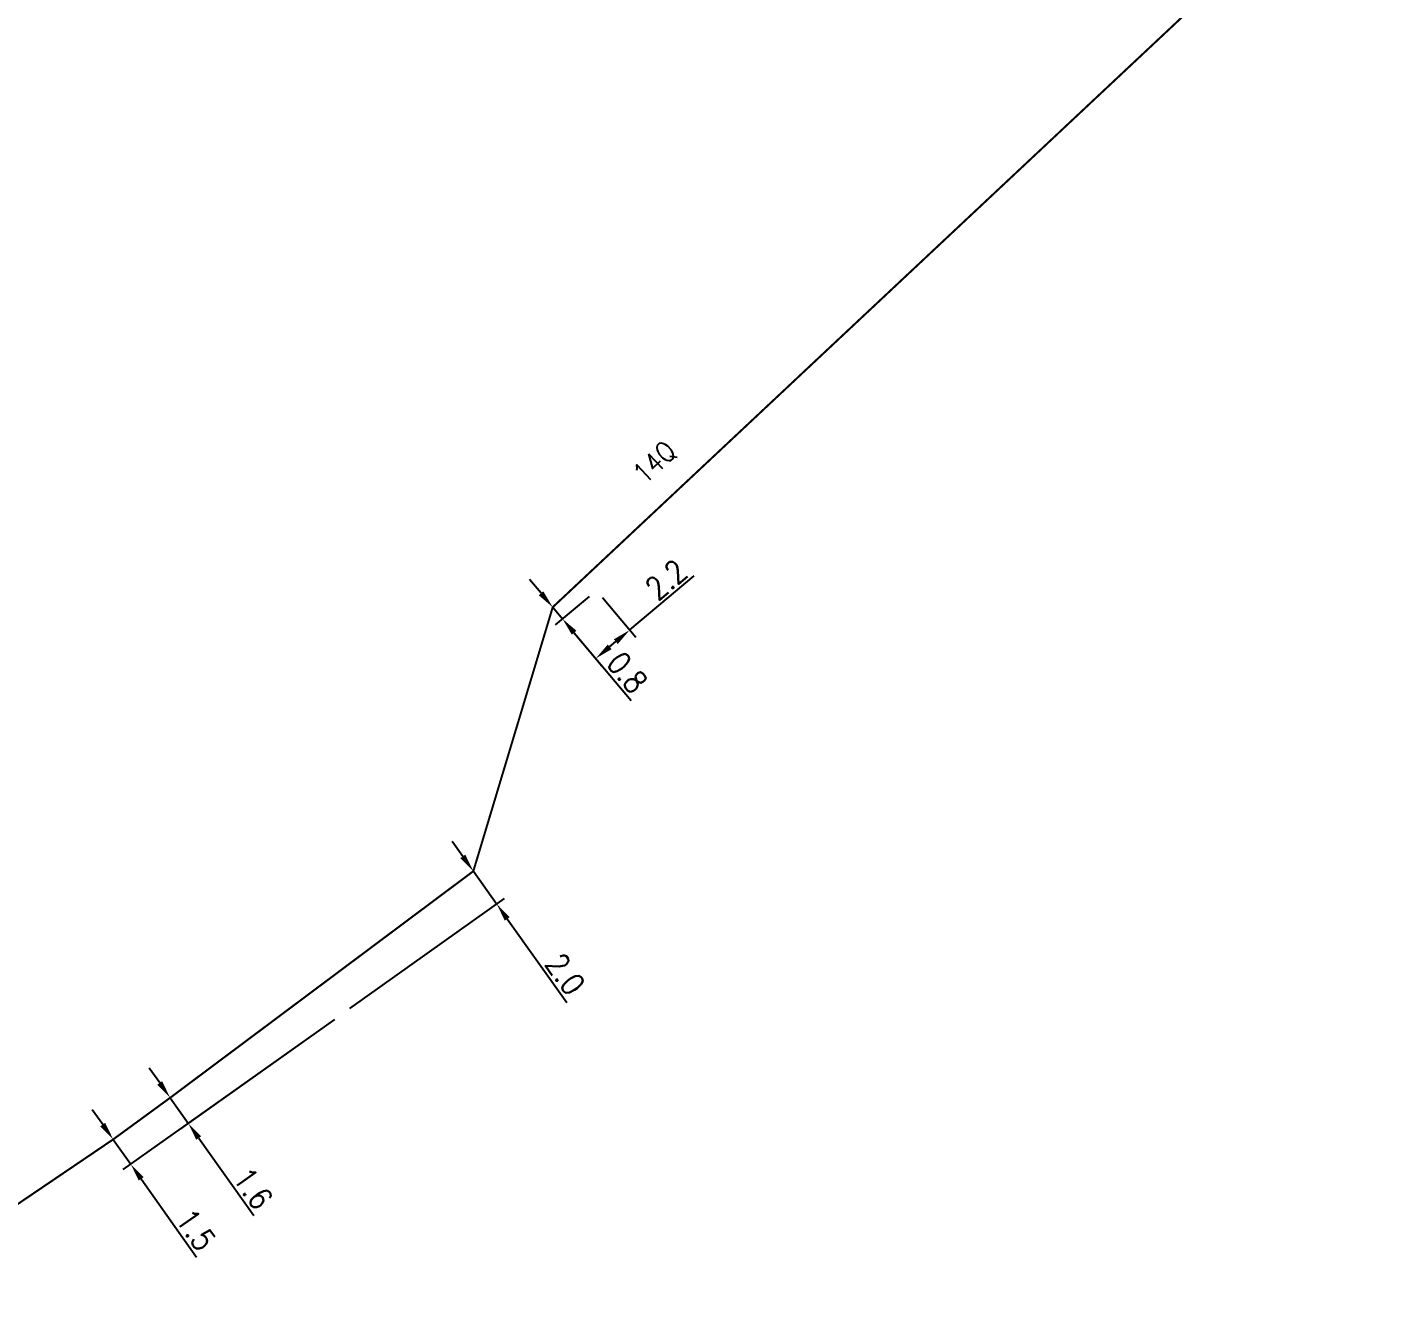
# Model space of a CAD drawing. Header units: millimetres. Extents: x 185011 to 186000, y 128000 to 128990.
# Drawn here: x 185751.2 to 185818.1, y 128082.7 to 128146.7 of the extents above; entities that cross this region are included whole.
import ezdxf
from ezdxf.enums import TextEntityAlignment as Align

# ---------------------------------------------------------------- set-up
doc = ezdxf.new("R2010")
doc.units = ezdxf.units.MM
doc.header["$PDMODE"] = 34
doc.linetypes.add('S_ST', pattern=[14, 8, -1.5, 0, -1.5, 0, -1.5, 0, -1.5])
doc.layers.get('Defpoints').update_dxf_attribs({"linetype": 'CONTINUOUS'})
doc.layers.add('S_100', color=5, linetype='CONTINUOUS')
doc.styles.get("Standard").update_dxf_attribs({"font": 'romans.shx', "width": 0.85})
doc.dimstyles.get("Standard").update_dxf_attribs({"dimtxt": 1.5, "dimasz": 1.2, "dimexe": 0.625, "dimexo": 0.625, "dimgap": 0.25, "dimtad": 1, "dimdec": 1, "dimzin": 0, "dimdsep": 46, "dimtxsty": 'Standard', "dimcen": -0.5, "dimadec": 0, "dimazin": 0, "dimtfac": 1, "dimtdec": 1, "dimtmove": 0, "dimatfit": 3, "dimfxl": 0, "dimtolj": 1, "dimtzin": 0, "dimarcsym": 0})

# ---------------------------------------------------------------- blocks, each defined once
blk = doc.blocks.new('*D118')
at = {"layer": 'Defpoints', "color": 0, "linetype": 'Continuous', "transparency": 16777216}
for p in [(185766.823, 128097.715), (185755.463, 128091.499), (185756.331, 128090.276)]:
    blk.add_point(p, dxfattribs=at)
at = {"layer": 'S_100', "color": 0, "linetype": 'Continuous', "lineweight": -2, "transparency": 16777216}
for p, q in [((185766.44, 128097.444), (185755.948, 128090.004)), ((185754.942, 128092.233), (185754.422, 128092.967)), ((185755.463, 128091.499), (185756.331, 128090.276)), ((185756.851, 128089.541), (185759.599, 128085.666))]:
    blk.add_line(p, q, dxfattribs=at)
at = {"layer": 'S_100', "color": 0, "linetype": 'Continuous', "transparency": 16777216}
for points in [[(185755.065, 128092.32), (185754.82, 128092.147), (185755.463, 128091.499)], [(185756.974, 128089.628), (185756.729, 128089.455), (185756.331, 128090.276)]]:
    blk.add_solid(points, dxfattribs=at)
at = {"layer": 'S_100', "color": 0, "linetype": 'Continuous', "transparency": 16777216, "insert": (185759.563, 128087.014), "char_height": 1.125, "attachment_point": 5, "rotation": 305.34008}
blk.add_mtext('\\A1;1.5', dxfattribs=at)
blk = doc.blocks.new('*D119')
at = {"layer": 'Defpoints', "color": 0, "linetype": 'Continuous', "transparency": 16777216}
for p in [(185766.823, 128097.715), (185758.289, 128093.564), (185759.185, 128092.3)]:
    blk.add_point(p, dxfattribs=at)
at = {"layer": 'S_100', "color": 0, "linetype": 'Continuous', "lineweight": -2, "transparency": 16777216}
for p, q in [((185766.44, 128097.444), (185758.803, 128092.028)), ((185757.768, 128094.298), (185757.247, 128095.032)), ((185758.289, 128093.564), (185759.185, 128092.3)), ((185759.706, 128091.565), (185762.435, 128087.717))]:
    blk.add_line(p, q, dxfattribs=at)
at = {"layer": 'S_100', "color": 0, "linetype": 'Continuous', "transparency": 16777216}
for points in [[(185757.89, 128094.385), (185757.646, 128094.211), (185758.289, 128093.564)], [(185759.828, 128091.652), (185759.583, 128091.479), (185759.185, 128092.3)]]:
    blk.add_solid(points, dxfattribs=at)
at = {"layer": 'S_100', "color": 0, "linetype": 'Continuous', "transparency": 16777216, "insert": (185762.398, 128089.065), "char_height": 1.125, "attachment_point": 5, "rotation": 305.34008}
blk.add_mtext('\\A1;1.6', dxfattribs=at)
blk = doc.blocks.new('*D120')
at = {"layer": 'Defpoints', "color": 0, "linetype": 'Continuous', "transparency": 16777216}
for p in [(185773.326, 128104.801), (185774.486, 128103.171), (185766.823, 128097.715)]:
    blk.add_point(p, dxfattribs=at)
at = {"layer": 'S_100', "color": 0, "linetype": 'Continuous', "lineweight": -2, "transparency": 16777216}
for p, q in [((185772.804, 128105.534), (185772.282, 128106.267)), ((185773.326, 128104.801), (185774.486, 128103.171)), ((185767.205, 128097.987), (185774.868, 128103.443)), ((185775.008, 128102.438), (185777.964, 128098.287))]:
    blk.add_line(p, q, dxfattribs=at)
at = {"layer": 'S_100', "color": 0, "linetype": 'Continuous', "transparency": 16777216}
for points in [[(185772.926, 128105.621), (185772.682, 128105.447), (185773.326, 128104.801)], [(185775.13, 128102.525), (185774.886, 128102.351), (185774.486, 128103.171)]]:
    blk.add_solid(points, dxfattribs=at)
at = {"layer": 'S_100', "color": 0, "linetype": 'Continuous', "transparency": 16777216, "insert": (185777.885, 128099.691), "char_height": 1.125, "attachment_point": 5, "rotation": 305.4508}
blk.add_mtext('\\A1;2.0', dxfattribs=at)
blk = doc.blocks.new('*D121')
at = {"layer": 'Defpoints', "color": 0, "linetype": 'Continuous', "transparency": 16777216}
for p in [(185779.431, 128118.733), (185777.746, 128117.318), (185781.084, 128116.763)]:
    blk.add_point(p, dxfattribs=at)
at = {"layer": 'S_100', "color": 0, "linetype": 'Continuous', "lineweight": -2, "transparency": 16777216}
for p, q in [((185781.084, 128116.763), (185784.284, 128119.45)), ((185779.732, 128118.374), (185781.385, 128116.404)), ((185778.047, 128116.959), (185779.7, 128114.99)), ((185780.088, 128115.928), (185780.395, 128116.185))]:
    blk.add_line(p, q, dxfattribs=at)
at = {"layer": 'S_100', "color": 0, "linetype": 'Continuous', "transparency": 16777216}
for points in [[(185780.298, 128116.3), (185780.491, 128116.07), (185781.084, 128116.763)], [(185779.992, 128116.042), (185780.185, 128115.813), (185779.399, 128115.349)]]:
    blk.add_solid(points, dxfattribs=at)
at = {"layer": 'S_100', "color": 0, "linetype": 'Continuous', "transparency": 16777216, "insert": (185782.891, 128119.26), "char_height": 1.125, "attachment_point": 5, "rotation": 40.01462}
blk.add_mtext('\\A1;2.2', dxfattribs=at)
blk = doc.blocks.new('*D122')
at = {"layer": 'Defpoints', "color": 0, "linetype": 'Continuous', "transparency": 16777216}
for p in [(185779.431, 128118.733), (185777.264, 128117.893), (185777.746, 128117.318)]:
    blk.add_point(p, dxfattribs=at)
at = {"layer": 'S_100', "color": 0, "linetype": 'Continuous', "lineweight": -2, "transparency": 16777216}
for p, q in [((185776.685, 128118.582), (185776.106, 128119.271)), ((185779.072, 128118.431), (185777.387, 128117.017)), ((185777.264, 128117.893), (185777.746, 128117.318)), ((185778.325, 128116.629), (185781.151, 128113.262))]:
    blk.add_line(p, q, dxfattribs=at)
at = {"layer": 'S_100', "color": 0, "linetype": 'Continuous', "transparency": 16777216}
for points in [[(185776.8, 128118.678), (185776.57, 128118.485), (185777.264, 128117.893)], [(185778.439, 128116.725), (185778.21, 128116.532), (185777.746, 128117.318)]]:
    blk.add_solid(points, dxfattribs=at)
at = {"layer": 'S_100', "color": 0, "linetype": 'Continuous', "transparency": 16777216, "insert": (185780.96, 128114.656), "char_height": 1.125, "attachment_point": 5, "rotation": 310.01462}
blk.add_mtext('\\A1;0.8', dxfattribs=at)

msp = doc.modelspace()

# ---------------------------------------------------------------- linework, layer by layer
at = {"layer": 'S_100', "linetype": 'S_ST', "const_width": 0.1}
msp.add_lwpolyline([(185818.002, 128156.083), (185777.264, 128117.893), (185777.264, 128117.893), (185773.326, 128104.801), (185758.289, 128093.564), (185758.289, 128093.564), (185755.463, 128091.499), (185742.529, 128082.739)], dxfattribs=at)

# ---------------------------------------------------------------- texts
at = {"layer": 'S_100', "linetype": 'Continuous', "width": 0.85}
msp.add_text('14Q', height=1, rotation=43.15133, dxfattribs=at).set_placement((185782.341, 128125.058), align=Align.MIDDLE)

# ---------------------------------------------------------------- dimensions: what is measured, and where the dimension line sits
at = {"layer": 'S_100', "linetype": 'Continuous'}
for base, p1, p2, angle, override, picture, middle in [((185781.084, 128116.763), (185777.746, 128117.318), (185779.431, 128118.733), 220.01462, {"dimscale": 0.75}, '*D121', (185783.373, 128118.686)), ((185777.746, 128117.318), (185777.264, 128117.893), (185779.431, 128118.733), 130.01462, {"dimscale": 0.75, "dimatfit": 0}, '*D122', (185780.386, 128114.173)), ((185774.486, 128103.171), (185773.326, 128104.801), (185766.823, 128097.715), 125.4508, {"dimscale": 0.75, "dimatfit": 0}, '*D120', (185777.274, 128099.256)), ((185756.331, 128090.276), (185755.463, 128091.499), (185766.823, 128097.715), 125.34008, {"dimscale": 0.75, "dimatfit": 0}, '*D118', (185758.951, 128086.58)), ((185759.185, 128092.3), (185758.289, 128093.564), (185766.823, 128097.715), 125.34008, {"dimscale": 0.75, "dimatfit": 0}, '*D119', (185761.786, 128088.631))]:
    dim = msp.add_linear_dim(base=base, p1=p1, p2=p2, angle=angle, dimstyle='Standard', override=override, dxfattribs=at)
    dim.commit()
    dim.dimension.update_dxf_attribs({"geometry": picture, "text_midpoint": middle, "dimtype": 160})

doc.saveas('drawing.dxf')
